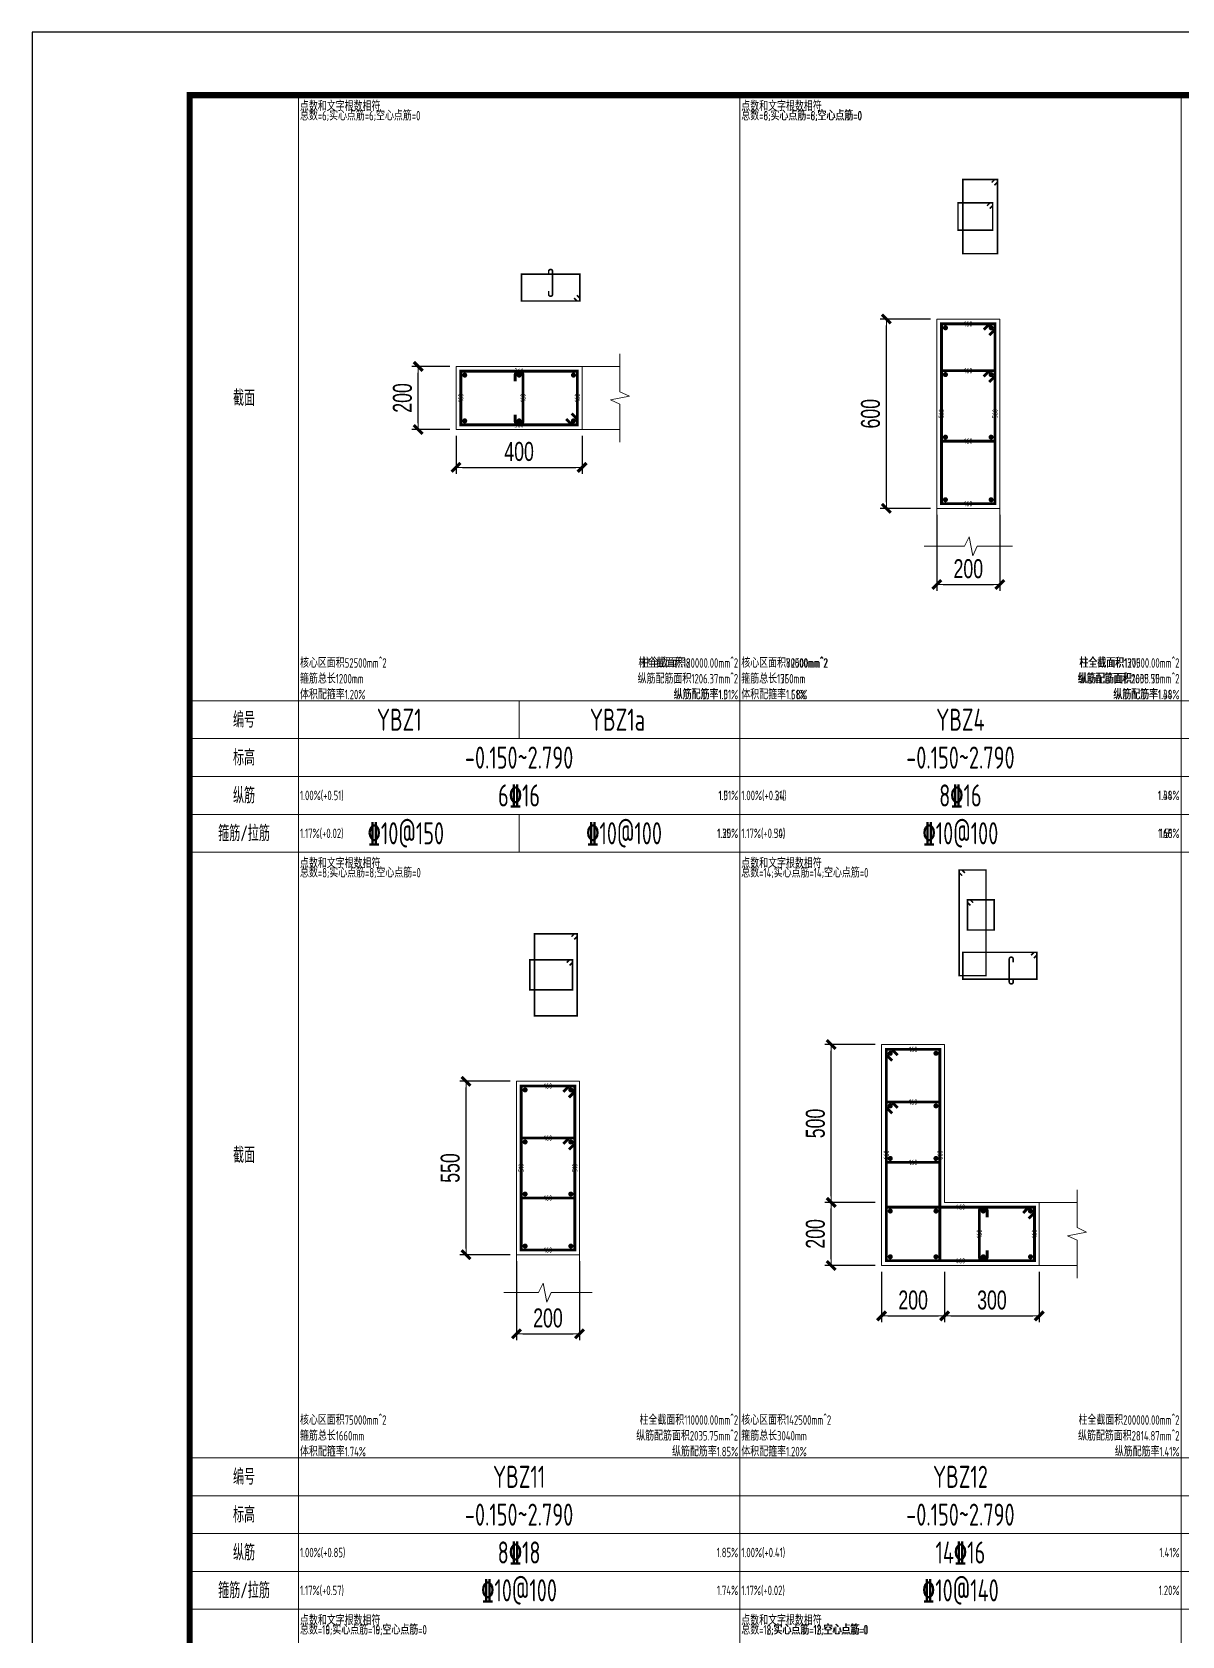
# Model space of a CAD drawing. Extents: x -129922 to 1190196, y -520662 to 139923.
# Drawn here: x 369062 to 387301, y -175240 to -149817 of the extents above; entities that cross this region are included whole.
import ezdxf
from ezdxf.enums import TextEntityAlignment as Align

# ---------------------------------------------------------------- set-up
doc = ezdxf.new("R2010")
doc.units = 0
doc.header["$LTSCALE"] = 1000
doc.header["$MEASUREMENT"] = 0
for name, color, linetype, lineweight in [('S-墙柱-REIN', 1, 'Continuous', 20), ('S-墙柱-大样细线', 7, 'Continuous', 20), ('S-墙柱-编号', 4, 'Continuous', 20), ('S-大样-DIM', 3, 'Continuous', 20), ('S-大样-REIN', 1, 'Continuous', 20), ('S-大样-实线', 2, 'Continuous', 20), ('S-通用-TAB', 7, 'Continuous', 20)]:
    doc.layers.add(name, color=color, linetype=linetype, lineweight=lineweight)
doc.layers.add('Y-云图图框', color=7, linetype='Continuous')
doc.layers.add('z-计算配筋', color=7, linetype='Continuous')
doc.layers.add('箍筋长度', color=3, linetype='Continuous', plot=False)
doc.layers.add('配箍校核', color=34, linetype='Continuous', plot=False)
doc.styles.add('_YT_Name', font='', dxfattribs={"width": 0.8})
doc.styles.add('_YT_Sign_Text', font='ros.shx', dxfattribs={"width": 0.8, "bigfont": 'hztxt.shx'})
doc.styles.add('BW_Dim', font='Bweng.shx', dxfattribs={"width": 0.7, "bigfont": 'hztxt.shx'})
doc.styles.add('BW_Rein', font='tssdeng.shx', dxfattribs={"width": 0.7, "bigfont": 'hztxt.shx'})
doc.styles.get("Standard").update_dxf_attribs({"font": 'gbenor.shx', "bigfont": 'gbcbig.shx'})
doc.styles.add('TSSD_Rein', font='tssdeng.shx', dxfattribs={"width": 0.7, "bigfont": 'hztxt.shx'})
doc.styles.get('_YT_Name').set_extended_font_data('SimHei')
doc.dimstyles.new('Cyz_20_100', dxfattribs={"dimtxt": 300, "dimasz": 100, "dimexe": 100, "dimexo": 100, "dimgap": 100, "dimtad": 1, "dimdec": 0, "dimlfac": 0.2, "dimzin": 0, "dimdsep": 46, "dimtxsty": 'BW_Dim', "dimblk": '_bwk', "dimcen": 0, "dimclrt": 7, "dimadec": 0, "dimazin": 0, "dimtfac": 1, "dimtdec": 0, "dimtix": 1, "dimtmove": 2, "dimatfit": 0, "dimfxl": 0, "dimtolj": 1, "dimtzin": 0, "dimarcsym": 0})

# ---------------------------------------------------------------- blocks, each defined once
blk = doc.blocks.new('ECMCTK_A1_横_单行图名--0')
at = {"color": 4}
blk.add_lwpolyline([(0, 0), (841, 0), (841, 594), (0, 594)], close=True, dxfattribs=at)
at = {"const_width": 1}
blk.add_lwpolyline([(25, 10), (831, 10), (831, 584), (25, 584)], close=True, dxfattribs=at)
at = {"color": 80, "flags": 3}
for tag, height, p in [('YTHQINS', 3, (34.31, 585.5)), ('ECMCKEY', 3, (292.07, 288.23)), ('YTTQINS', 5.62, (848.03, 12.81)), ('YTFRAME', 3, (652.76, 5.84)), ('YTBARCODE_T1', 3, (749.78, 5.95))]:
    blk.add_attdef(tag, text='', height=height, dxfattribs=at).set_placement(p, align=Align.MIDDLE_CENTER)
for tag, height, style, width, p in [('工程号', 4, '_YT_Sign_Text', 0.5, (804.08, 44.12)), ('证书编号', 4, '_YT_Sign_Text', 0.8, (708.87, 43.81)), ('审查批准号', 4, '_YT_Sign_Text', 0.8, (761.06, 43.81)), ('设计单位', 6, '_YT_Name', 0.8, (623.75, 38.6)), ('建设单位', 4, '_YT_Sign_Text', 0.8, (734.96, 36.11)), ('阶段', 4, '_YT_Sign_Text', 0.8, (804.08, 35.81)), ('项目号', 4, '_YT_Sign_Text', 0.5, (822.08, 33.72)), ('项目名称', 4, '_YT_Sign_Text', 0.8, (734.96, 28.11)), ('专业', 4, '_YT_Sign_Text', 0.8, (804.08, 27.31)), ('图纸编号', 4, '_YT_Sign_Text', 0.5, (803.93, 19.36)), ('图纸名称', 4.5, '_YT_Name', 0.8, (735.39, 15.06)), ('出图比例', 4.2, '_YT_Sign_Text', 0.8, (681.82, 11.78)), ('日期', 4, '_YT_Sign_Text', 0.5, (803.88, 12.13)), ('版本号', 4, '_YT_Sign_Text', 0.8, (822.08, 13))]:
    blk.add_attdef(tag, text='', height=height, dxfattribs=dict(style=style, width=width)).set_placement(p, align=Align.CENTER)
at = {"style": '_YT_Sign_Text', "width": 0.8, "flags": 3}
for tag, p, height in [('{审定人}', (605.87, 26.45), 6.24), ('{校对人}', (658.35, 26.53), 6.24), ('[审定人]', (590.95, 27.81), 4.1), ('[校对人]', (642.23, 27.82), 4.1), ('[审核人]', (591.01, 19.76), 4.1), ('{审核人}', (606.98, 18.44), 6.24), ('[设计人]', (642.47, 20.21), 4.1), ('{设计人}', (658.48, 18.54), 6.24), ('[项目负责人]', (590.78, 12.01), 4.1), ('{项目负责人}', (608.28, 10.72), 6.24), ('[专业负责人]', (642.74, 11.77), 4.1), ('{专业负责人}', (658.58, 10.36), 6.24)]:
    blk.add_attdef(tag, p, '', height=height, dxfattribs=at)
at = {"color": 80, "flags": 3}
for tag, p in [('YTBZSIT', (25, 10)), ('EXT_TK_LEFT', (25, 10)), ('YTQRCODE', (551.04, 11.91))]:
    blk.add_attdef(tag, p, '', height=3, dxfattribs=at)
blk = doc.blocks.new('_bwk')
blk.add_line((-1, 0), (0, 0))
at = {"const_width": 0.5}
blk.add_lwpolyline([(-0.7, -0.7), (0.7, 0.7)], dxfattribs=at)
blk = doc.blocks.new('*D2127')
at = {"layer": 'Defpoints', "color": 0, "transparency": 16777216}
for p in [(375945, -166448), (376745, -166448), (376745, -169198)]:
    blk.add_point(p, dxfattribs=at)
at = {"layer": 'S-大样-DIM', "color": 0, "lineweight": -2, "transparency": 16777216}
for p, q in [((376645, -166448), (375845, -166448)), ((375945, -169098), (375945, -166548)), ((376645, -169198), (375845, -169198))]:
    blk.add_line(p, q, dxfattribs=at)
at = {"layer": 'S-大样-DIM', "color": 0, "lineweight": -2, "transparency": 16777216, "xscale": 100, "yscale": 100, "zscale": 100}
for p, rotation in [((375945, -166448), 90), ((375945, -169198), 270)]:
    blk.add_blockref('_bwk', p, dxfattribs=dict(at, rotation=rotation))
at = {"layer": 'S-大样-DIM', "color": 7, "transparency": 16777216, "insert": (375695, -167823), "char_height": 300, "attachment_point": 5, "rotation": 90, "style": 'BW_Dim'}
blk.add_mtext('\\A1;550', dxfattribs=at)
blk = doc.blocks.new('*D2128')
at = {"layer": 'Defpoints', "color": 0, "transparency": 16777216}
for p in [(376745, -169198), (377745, -169198), (377745, -170451)]:
    blk.add_point(p, dxfattribs=at)
at = {"layer": 'S-大样-DIM', "color": 0, "lineweight": -2, "transparency": 16777216}
for p, q in [((376745, -169298), (376745, -170551)), ((377745, -169298), (377745, -170551)), ((376845, -170451), (377645, -170451))]:
    blk.add_line(p, q, dxfattribs=at)
at = {"layer": 'S-大样-DIM', "color": 0, "lineweight": -2, "transparency": 16777216, "xscale": 100, "yscale": 100, "zscale": 100, "rotation": 180}
blk.add_blockref('_bwk', (376745, -170451), dxfattribs=at)
at = {"layer": 'S-大样-DIM', "color": 0, "lineweight": -2, "transparency": 16777216, "xscale": 100, "yscale": 100, "zscale": 100}
blk.add_blockref('_bwk', (377745, -170451), dxfattribs=at)
at = {"layer": 'S-大样-DIM', "color": 7, "transparency": 16777216, "insert": (377245, -170201), "char_height": 300, "attachment_point": 5, "style": 'BW_Dim'}
blk.add_mtext('\\A1;200', dxfattribs=at)
blk = doc.blocks.new('*D2131')
at = {"layer": 'Defpoints', "color": 0, "transparency": 16777216}
for p in [(375187, -155117), (375787, -155117), (375787, -156117)]:
    blk.add_point(p, dxfattribs=at)
at = {"layer": 'S-大样-DIM', "color": 0, "lineweight": -2, "transparency": 16777216}
for p, q in [((375687, -155117), (375087, -155117)), ((375187, -156017), (375187, -155217)), ((375687, -156117), (375087, -156117))]:
    blk.add_line(p, q, dxfattribs=at)
at = {"layer": 'S-大样-DIM', "color": 0, "lineweight": -2, "transparency": 16777216, "xscale": 100, "yscale": 100, "zscale": 100}
for p, rotation in [((375187, -155117), 90), ((375187, -156117), 270)]:
    blk.add_blockref('_bwk', p, dxfattribs=dict(at, rotation=rotation))
at = {"layer": 'S-大样-DIM', "color": 7, "transparency": 16777216, "insert": (374937, -155617), "char_height": 300, "attachment_point": 5, "rotation": 90, "style": 'BW_Dim'}
blk.add_mtext('\\A1;200', dxfattribs=at)
blk = doc.blocks.new('*D2132')
at = {"layer": 'Defpoints', "color": 0, "transparency": 16777216}
for p in [(375787, -156117), (377787, -156117), (377787, -156717)]:
    blk.add_point(p, dxfattribs=at)
at = {"layer": 'S-大样-DIM', "color": 0, "lineweight": -2, "transparency": 16777216}
for p, q in [((375787, -156217), (375787, -156817)), ((377787, -156217), (377787, -156817)), ((375887, -156717), (377687, -156717))]:
    blk.add_line(p, q, dxfattribs=at)
at = {"layer": 'S-大样-DIM', "color": 0, "lineweight": -2, "transparency": 16777216, "xscale": 100, "yscale": 100, "zscale": 100, "rotation": 180}
blk.add_blockref('_bwk', (375787, -156717), dxfattribs=at)
at = {"layer": 'S-大样-DIM', "color": 0, "lineweight": -2, "transparency": 16777216, "xscale": 100, "yscale": 100, "zscale": 100}
blk.add_blockref('_bwk', (377787, -156717), dxfattribs=at)
at = {"layer": 'S-大样-DIM', "color": 7, "transparency": 16777216, "insert": (376787, -156467), "char_height": 300, "attachment_point": 5, "style": 'BW_Dim'}
blk.add_mtext('\\A1;400', dxfattribs=at)
blk = doc.blocks.new('*D2133')
at = {"layer": 'Defpoints', "color": 0, "transparency": 16777216}
for p in [(382612, -154367), (383412, -154367), (383412, -157367)]:
    blk.add_point(p, dxfattribs=at)
at = {"layer": 'S-大样-DIM', "color": 0, "lineweight": -2, "transparency": 16777216}
for p, q in [((383312, -154367), (382512, -154367)), ((382612, -157267), (382612, -154467)), ((383312, -157367), (382512, -157367))]:
    blk.add_line(p, q, dxfattribs=at)
at = {"layer": 'S-大样-DIM', "color": 0, "lineweight": -2, "transparency": 16777216, "xscale": 100, "yscale": 100, "zscale": 100}
for p, rotation in [((382612, -154367), 90), ((382612, -157367), 270)]:
    blk.add_blockref('_bwk', p, dxfattribs=dict(at, rotation=rotation))
at = {"layer": 'S-大样-DIM', "color": 7, "transparency": 16777216, "insert": (382362, -155867), "char_height": 300, "attachment_point": 5, "rotation": 90, "style": 'BW_Dim'}
blk.add_mtext('\\A1;600', dxfattribs=at)
blk = doc.blocks.new('*D2134')
at = {"layer": 'Defpoints', "color": 0, "transparency": 16777216}
for p in [(383412, -157367), (384412, -157367), (384412, -158575)]:
    blk.add_point(p, dxfattribs=at)
at = {"layer": 'S-大样-DIM', "color": 0, "lineweight": -2, "transparency": 16777216}
for p, q in [((383412, -157467), (383412, -158675)), ((384412, -157467), (384412, -158675)), ((383512, -158575), (384312, -158575))]:
    blk.add_line(p, q, dxfattribs=at)
at = {"layer": 'S-大样-DIM', "color": 0, "lineweight": -2, "transparency": 16777216, "xscale": 100, "yscale": 100, "zscale": 100, "rotation": 180}
blk.add_blockref('_bwk', (383412, -158575), dxfattribs=at)
at = {"layer": 'S-大样-DIM', "color": 0, "lineweight": -2, "transparency": 16777216, "xscale": 100, "yscale": 100, "zscale": 100}
blk.add_blockref('_bwk', (384412, -158575), dxfattribs=at)
at = {"layer": 'S-大样-DIM', "color": 7, "transparency": 16777216, "insert": (383912, -158325), "char_height": 300, "attachment_point": 5, "style": 'BW_Dim'}
blk.add_mtext('\\A1;200', dxfattribs=at)
blk = doc.blocks.new('*D2065')
at = {"layer": 'Defpoints', "color": 0, "transparency": 16777216}
for p in [(383537, -169367), (385037, -169367), (385037, -170167)]:
    blk.add_point(p, dxfattribs=at)
at = {"layer": 'S-大样-DIM', "color": 0, "lineweight": -2, "transparency": 16777216}
for p, q in [((383537, -169467), (383537, -170267)), ((385037, -169467), (385037, -170267)), ((383637, -170167), (384937, -170167))]:
    blk.add_line(p, q, dxfattribs=at)
at = {"layer": 'S-大样-DIM', "color": 0, "lineweight": -2, "transparency": 16777216, "xscale": 100, "yscale": 100, "zscale": 100, "rotation": 180}
blk.add_blockref('_bwk', (383537, -170167), dxfattribs=at)
at = {"layer": 'S-大样-DIM', "color": 0, "lineweight": -2, "transparency": 16777216, "xscale": 100, "yscale": 100, "zscale": 100}
blk.add_blockref('_bwk', (385037, -170167), dxfattribs=at)
at = {"layer": 'S-大样-DIM', "color": 7, "transparency": 16777216, "insert": (384287, -169917), "char_height": 300, "attachment_point": 5, "style": 'BW_Dim'}
blk.add_mtext('\\A1;300', dxfattribs=at)
blk = doc.blocks.new('*D2066')
at = {"layer": 'Defpoints', "color": 0, "transparency": 16777216}
for p in [(382537, -169367), (383537, -169367), (383537, -170167)]:
    blk.add_point(p, dxfattribs=at)
at = {"layer": 'S-大样-DIM', "color": 0, "lineweight": -2, "transparency": 16777216}
for p, q in [((382537, -169467), (382537, -170267)), ((383537, -169467), (383537, -170267)), ((382637, -170167), (383437, -170167))]:
    blk.add_line(p, q, dxfattribs=at)
at = {"layer": 'S-大样-DIM', "color": 0, "lineweight": -2, "transparency": 16777216, "xscale": 100, "yscale": 100, "zscale": 100, "rotation": 180}
blk.add_blockref('_bwk', (382537, -170167), dxfattribs=at)
at = {"layer": 'S-大样-DIM', "color": 0, "lineweight": -2, "transparency": 16777216, "xscale": 100, "yscale": 100, "zscale": 100}
blk.add_blockref('_bwk', (383537, -170167), dxfattribs=at)
at = {"layer": 'S-大样-DIM', "color": 7, "transparency": 16777216, "insert": (383037, -169917), "char_height": 300, "attachment_point": 5, "style": 'BW_Dim'}
blk.add_mtext('\\A1;200', dxfattribs=at)
blk = doc.blocks.new('*D2067')
at = {"layer": 'Defpoints', "color": 0, "transparency": 16777216}
for p in [(381737, -165867), (382537, -165867), (382537, -168367)]:
    blk.add_point(p, dxfattribs=at)
at = {"layer": 'S-大样-DIM', "color": 0, "lineweight": -2, "transparency": 16777216}
for p, q in [((382437, -165867), (381637, -165867)), ((381737, -168267), (381737, -165967)), ((382437, -168367), (381637, -168367))]:
    blk.add_line(p, q, dxfattribs=at)
at = {"layer": 'S-大样-DIM', "color": 0, "lineweight": -2, "transparency": 16777216, "xscale": 100, "yscale": 100, "zscale": 100}
for p, rotation in [((381737, -165867), 90), ((381737, -168367), 270)]:
    blk.add_blockref('_bwk', p, dxfattribs=dict(at, rotation=rotation))
at = {"layer": 'S-大样-DIM', "color": 7, "transparency": 16777216, "insert": (381487, -167117), "char_height": 300, "attachment_point": 5, "rotation": 90, "style": 'BW_Dim'}
blk.add_mtext('\\A1;500', dxfattribs=at)
blk = doc.blocks.new('*D2068')
at = {"layer": 'Defpoints', "color": 0, "transparency": 16777216}
for p in [(381737, -168367), (382537, -168367), (382537, -169367)]:
    blk.add_point(p, dxfattribs=at)
at = {"layer": 'S-大样-DIM', "color": 0, "lineweight": -2, "transparency": 16777216}
for p, q in [((382437, -168367), (381637, -168367)), ((381737, -169267), (381737, -168467)), ((382437, -169367), (381637, -169367))]:
    blk.add_line(p, q, dxfattribs=at)
at = {"layer": 'S-大样-DIM', "color": 0, "lineweight": -2, "transparency": 16777216, "xscale": 100, "yscale": 100, "zscale": 100}
for p, rotation in [((381737, -168367), 90), ((381737, -169367), 270)]:
    blk.add_blockref('_bwk', p, dxfattribs=dict(at, rotation=rotation))
at = {"layer": 'S-大样-DIM', "color": 7, "transparency": 16777216, "insert": (381487, -168867), "char_height": 300, "attachment_point": 5, "rotation": 90, "style": 'BW_Dim'}
blk.add_mtext('\\A1;200', dxfattribs=at)

msp = doc.modelspace()

# ---------------------------------------------------------------- linework, layer by layer
at = {"layer": 'S-墙柱-REIN', "const_width": 40}
for points in [[(383529.1, -154504.9, 1), (383569.1, -154504.9, 1)], [(384254.1, -154504.9, 1), (384294.1, -154504.9, 1)], [(375904.1, -155254.9, 1), (375944.1, -155254.9, 1)], [(376766.6, -155254.9, 1), (376806.6, -155254.9, 1)], [(377629.1, -155254.9, 1), (377669.1, -155254.9, 1)], [(383529.1, -155246.6, 1), (383569.1, -155246.6, 1)], [(384254.1, -155246.6, 1), (384294.1, -155246.6, 1)], [(375904.1, -155979.9, 1), (375944.1, -155979.9, 1)], [(376766.6, -155979.9, 1), (376806.6, -155979.9, 1)], [(377629.1, -155979.9, 1), (377669.1, -155979.9, 1)], [(383529.1, -156238.3, 1), (383569.1, -156238.3, 1)], [(384254.1, -156238.3, 1), (384294.1, -156238.3, 1)], [(383529.1, -157229.9, 1), (383569.1, -157229.9, 1)], [(384254.1, -157229.9, 1), (384294.1, -157229.9, 1)], [(382654.1, -166004.9, 1), (382694.1, -166004.9, 1)], [(383379.1, -166004.9, 1), (383419.1, -166004.9, 1)], [(376862.3, -166585.3, 1), (376902.3, -166585.3, 1)], [(377587.3, -166585.3, 1), (377627.3, -166585.3, 1)], [(382654.1, -166838.3, 1), (382694.1, -166838.3, 1)], [(383379.1, -166838.3, 1), (383419.1, -166838.3, 1)], [(376862.3, -167410.3, 1), (376902.3, -167410.3, 1)], [(377587.3, -167410.3, 1), (377627.3, -167410.3, 1)], [(382654.1, -167671.6, 1), (382694.1, -167671.6, 1)], [(383379.1, -167671.6, 1), (383419.1, -167671.6, 1)], [(376862.3, -168235.3, 1), (376902.3, -168235.3, 1)], [(377587.3, -168235.3, 1), (377627.3, -168235.3, 1)], [(382654.1, -168504.9, 1), (382694.1, -168504.9, 1)], [(383379.1, -168504.9, 1), (383419.1, -168504.9, 1)], [(384129.1, -168504.9, 1), (384169.1, -168504.9, 1)], [(384879.1, -168504.9, 1), (384919.1, -168504.9, 1)], [(376862.3, -169060.3, 1), (376902.3, -169060.3, 1)], [(377587.3, -169060.3, 1), (377627.3, -169060.3, 1)], [(382654.1, -169229.9, 1), (382694.1, -169229.9, 1)], [(383379.1, -169229.9, 1), (383419.1, -169229.9, 1)], [(384129.1, -169229.9, 1), (384169.1, -169229.9, 1)], [(384879.1, -169229.9, 1), (384919.1, -169229.9, 1)]]:
    msp.add_lwpolyline(points, format="xyb", close=True, dxfattribs=at)
at = {"layer": 'S-墙柱-大样细线'}
for points in [[(384411.6, -154367.4), (383411.6, -154367.4), (383411.6, -157367.4), (384411.6, -157367.4)], [(377786.6, -156117.4), (377786.6, -155117.4), (375786.6, -155117.4), (375786.6, -156117.4)], [(383536.6, -168367.4), (385036.6, -168367.4), (385036.6, -169367.4), (382536.6, -169367.4), (382536.6, -165867.4), (383536.6, -165867.4)], [(377744.8, -166447.8), (376744.8, -166447.8), (376744.8, -169197.8), (377744.8, -169197.8)]]:
    msp.add_lwpolyline(points, close=True, dxfattribs=at)
at = {"layer": 'S-大样-REIN'}
for points, const_width in [([(384283.9, -152200.9), (384329.9, -152154.9), (384374.1, -152154.9), (384374.1, -153329.9), (383824.1, -153329.9), (383824.1, -152154.9), (384374.1, -152154.9), (384374.1, -152199.1), (384328.1, -152245.1)], 25), ([(384253.1, -152615.9), (384299.1, -152570), (384299.1, -152525.8), (383749.1, -152525.8), (383749.1, -152959.1), (384299.1, -152959.1), (384299.1, -152525.8), (384254.9, -152525.8), (384208.9, -152571.7)], 25), ([(377703.1, -153989.8), (377749.1, -154035.7), (377749.1, -154079.9), (376824.1, -154079.9), (376824.1, -153654.9), (377749.1, -153654.9), (377749.1, -154079.9), (377704.9, -154079.9), (377658.9, -154034)], 25), ([(384156.3, -154534.4), (384248.2, -154442.4), (384336.6, -154442.4), (384336.6, -157292.4), (383486.6, -157292.4), (383486.6, -154442.4), (384336.6, -154442.4), (384336.6, -154530.8), (384244.6, -154622.7)], 45), ([(377619.6, -155862.1), (377711.6, -155954), (377711.6, -156042.4), (375861.6, -156042.4), (375861.6, -155192.4), (377711.6, -155192.4), (377711.6, -156042.4), (377623.2, -156042.4), (377531.3, -155950.5)], 45), ([(384244.6, -155364.4), (384336.6, -155272.5), (384336.6, -155184.1), (383486.6, -155184.1), (383486.6, -156300.8), (384336.6, -156300.8), (384336.6, -155184.1), (384248.2, -155184.1), (384156.3, -155276)], 45), ([(383858, -163144.6), (383812, -163098.7), (383767.8, -163098.7), (383767.8, -164773.7), (384192.8, -164773.7), (384192.8, -163098.7), (383767.8, -163098.7), (383767.8, -163142.9), (383813.8, -163188.8)], 25), ([(383945, -163661.8), (383899.1, -163615.8), (383899.1, -163571.6), (384324.1, -163571.6), (384324.1, -164050.8), (383899.1, -164050.8), (383899.1, -163571.6), (383943.3, -163571.6), (383989.2, -163617.6)], 25), ([(377617.2, -164156.3), (377663.1, -164110.3), (377707.3, -164110.3), (377707.3, -165410.3), (377032.3, -165410.3), (377032.3, -164110.3), (377707.3, -164110.3), (377707.3, -164154.5), (377661.4, -164200.4)], 25), ([(384953.1, -164495.1), (384999.1, -164449.1), (384999.1, -164404.9), (383824.1, -164404.9), (383824.1, -164829.9), (384999.1, -164829.9), (384999.1, -164404.9), (384954.9, -164404.9), (384908.9, -164450.9)], 25), ([(377586.4, -164612.9), (377632.3, -164567), (377632.3, -164522.8), (376957.3, -164522.8), (376957.3, -164997.8), (377632.3, -164997.8), (377632.3, -164522.8), (377588.1, -164522.8), (377542.2, -164568.8)], 25), ([(382791.9, -166034.4), (382700, -165942.4), (382611.6, -165942.4), (382611.6, -169292.4), (383461.6, -169292.4), (383461.6, -165942.4), (382611.6, -165942.4), (382611.6, -166030.8), (382703.5, -166122.7)], 45), ([(377489.5, -166614.7), (377581.5, -166522.8), (377669.8, -166522.8), (377669.8, -169122.8), (376819.8, -169122.8), (376819.8, -166522.8), (377669.8, -166522.8), (377669.8, -166611.2), (377577.9, -166703.1)], 45), ([(382703.5, -166956.1), (382611.6, -166864.2), (382611.6, -166775.8), (383461.6, -166775.8), (383461.6, -167734.1), (382611.6, -167734.1), (382611.6, -166775.8), (382700, -166775.8), (382791.9, -166867.7)], 45), ([(377577.9, -167528.1), (377669.8, -167436.2), (377669.8, -167347.8), (376819.8, -167347.8), (376819.8, -168297.8), (377669.8, -168297.8), (377669.8, -167347.8), (377581.5, -167347.8), (377489.5, -167439.7)], 45), ([(384869.6, -168622.7), (384961.6, -168530.8), (384961.6, -168442.4), (382611.6, -168442.4), (382611.6, -169292.4), (384961.6, -169292.4), (384961.6, -168442.4), (384873.2, -168442.4), (384781.3, -168534.4)], 45)]:
    msp.add_lwpolyline(points, dxfattribs=dict(at, const_width=const_width))
for points, const_width in [([(377255.3, -153661.2), (377255.3, -153611.2, -1), (377317.8, -153611.2), (377317.8, -153973.7, -1), (377255.3, -153973.7), (377255.3, -153923.7)], 25), ([(376724.1, -155354.9), (376724.1, -155254.9, -1), (376849.1, -155254.9), (376849.1, -155979.9, -1), (376724.1, -155979.9), (376724.1, -155879.9)], 45), ([(384624.1, -164823.7), (384624.1, -164873.7, -1), (384561.6, -164873.7), (384561.6, -164511.2, -1), (384624.1, -164511.2), (384624.1, -164561.2)], 25), ([(384211.6, -169129.9), (384211.6, -169229.9, -1), (384086.6, -169229.9), (384086.6, -168504.9, -1), (384211.6, -168504.9), (384211.6, -168604.9)], 45)]:
    msp.add_lwpolyline(points, format="xyb", dxfattribs=dict(at, const_width=const_width))
at = {"layer": 'S-大样-实线'}
for points in [[(378386.6, -156317.4), (378386.6, -155717.4), (378236.6, -155647.4), (378536.6, -155587.4), (378386.6, -155517.4), (378386.6, -154917.4)], [(377786.6, -155117.4), (378386.6, -155117.4)], [(377786.6, -156117.4), (378386.6, -156117.4)], [(383411.6, -157367.4), (383411.6, -157967.4)], [(384411.6, -157367.4), (384411.6, -157967.4)], [(383211.6, -157967.4), (383853.9, -157967.4), (383923.9, -157817.4), (383983.9, -158117.4), (384053.9, -157967.4), (384611.6, -157967.4)], [(385636.6, -169567.4), (385636.6, -168967.4), (385486.6, -168897.4), (385786.6, -168837.4), (385636.6, -168767.4), (385636.6, -168167.4)], [(385036.6, -168367.4), (385636.6, -168367.4)], [(376744.8, -169197.8), (376744.8, -169797.8)], [(377744.8, -169197.8), (377744.8, -169797.8)], [(385036.6, -169367.4), (385636.6, -169367.4)], [(376544.8, -169797.8), (377097.1, -169797.8), (377167.1, -169647.8), (377227.1, -169947.8), (377297.1, -169797.8), (377944.8, -169797.8)]]:
    msp.add_lwpolyline(points, dxfattribs=at)
at = {"layer": 'S-通用-TAB'}
for p, q in [((376786.6, -161017.4), (376786.6, -160417.4)), ((376786.6, -162217.4), (376786.6, -162817.4))]:
    msp.add_line(p, q, dxfattribs=at)
for points in [[(371561.6, -162817.4), (371561.6, -150817.4), (373286.6, -150817.4), (373286.6, -162817.4), (371561.6, -162817.4), (371561.6, -162217.4), (373286.6, -162217.4), (373286.6, -161617.4), (371561.6, -161617.4), (371561.6, -161017.4), (373286.6, -161017.4), (373286.6, -160417.4), (371561.6, -160417.4), (371561.6, -162817.4)], [(373286.6, -162817.4), (373286.6, -150817.4), (380286.6, -150817.4), (380286.6, -162817.4), (373286.6, -162817.4), (373286.6, -160417.4), (380286.6, -160417.4), (380286.6, -161017.4), (373286.6, -161017.4), (373286.6, -161617.4), (380286.6, -161617.4), (380286.6, -162217.4), (373286.6, -162217.4), (373286.6, -162817.4)], [(380286.6, -162817.4), (380286.6, -150817.4), (387286.6, -150817.4), (387286.6, -162817.4), (380286.6, -162817.4), (380286.6, -160417.4), (387286.6, -160417.4), (387286.6, -161017.4), (380286.6, -161017.4), (380286.6, -161617.4), (387286.6, -161617.4), (387286.6, -162217.4), (380286.6, -162217.4), (380286.6, -162817.4)], [(387286.6, -162817.4), (387286.6, -150817.4), (394286.6, -150817.4), (394286.6, -162817.4), (387286.6, -162817.4), (387286.6, -160417.4), (394286.6, -160417.4), (394286.6, -161017.4), (387286.6, -161017.4), (387286.6, -161617.4), (394286.6, -161617.4), (394286.6, -162217.4), (387286.6, -162217.4), (387286.6, -162817.4)], [(371561.6, -174817.4), (371561.6, -162817.4), (373286.6, -162817.4), (373286.6, -174817.4), (371561.6, -174817.4), (371561.6, -174217.4), (373286.6, -174217.4), (373286.6, -173617.4), (371561.6, -173617.4), (371561.6, -173017.4), (373286.6, -173017.4), (373286.6, -172417.4), (371561.6, -172417.4), (371561.6, -174817.4)], [(373286.6, -174817.4), (373286.6, -162817.4), (380286.6, -162817.4), (380286.6, -174817.4), (373286.6, -174817.4), (373286.6, -172417.4), (380286.6, -172417.4), (380286.6, -173017.4), (373286.6, -173017.4), (373286.6, -173617.4), (380286.6, -173617.4), (380286.6, -174217.4), (373286.6, -174217.4), (373286.6, -174817.4)], [(380286.6, -174817.4), (380286.6, -162817.4), (387286.6, -162817.4), (387286.6, -174817.4), (380286.6, -174817.4), (380286.6, -172417.4), (387286.6, -172417.4), (387286.6, -173017.4), (380286.6, -173017.4), (380286.6, -173617.4), (387286.6, -173617.4), (387286.6, -174217.4), (380286.6, -174217.4), (380286.6, -174817.4)], [(387286.6, -174817.4), (387286.6, -162817.4), (394286.6, -162817.4), (394286.6, -174817.4), (387286.6, -174817.4), (387286.6, -172417.4), (394286.6, -172417.4), (394286.6, -173017.4), (387286.6, -173017.4), (387286.6, -173617.4), (394286.6, -173617.4), (394286.6, -174217.4), (387286.6, -174217.4), (387286.6, -174817.4)], [(371561.6, -186817.4), (371561.6, -174817.4), (373286.6, -174817.4), (373286.6, -186817.4), (371561.6, -186817.4), (371561.6, -186217.4), (373286.6, -186217.4), (373286.6, -185617.4), (371561.6, -185617.4), (371561.6, -185017.4), (373286.6, -185017.4), (373286.6, -184417.4), (371561.6, -184417.4), (371561.6, -186817.4)], [(373286.6, -186817.4), (373286.6, -174817.4), (380286.6, -174817.4), (380286.6, -186817.4), (373286.6, -186817.4), (373286.6, -184417.4), (380286.6, -184417.4), (380286.6, -185017.4), (373286.6, -185017.4), (373286.6, -185617.4), (380286.6, -185617.4), (380286.6, -186217.4), (373286.6, -186217.4), (373286.6, -186817.4)], [(380286.6, -186817.4), (380286.6, -174817.4), (387286.6, -174817.4), (387286.6, -186817.4), (380286.6, -186817.4), (380286.6, -184417.4), (387286.6, -184417.4), (387286.6, -185017.4), (380286.6, -185017.4), (380286.6, -185617.4), (387286.6, -185617.4), (387286.6, -186217.4), (380286.6, -186217.4), (380286.6, -186817.4)], [(387286.6, -186817.4), (387286.6, -174817.4), (394286.6, -174817.4), (394286.6, -186817.4), (387286.6, -186817.4), (387286.6, -184417.4), (394286.6, -184417.4), (394286.6, -185017.4), (387286.6, -185017.4), (387286.6, -185617.4), (394286.6, -185617.4), (394286.6, -186217.4), (387286.6, -186217.4), (387286.6, -186817.4)]]:
    msp.add_lwpolyline(points, dxfattribs=at)

# ---------------------------------------------------------------- block references
at = {"layer": 'Y-云图图框', "xscale": 100, "yscale": 100, "zscale": 100}
msp.add_blockref('ECMCTK_A1_横_单行图名--0', (369061.6, -209217.4), dxfattribs=at)

# ---------------------------------------------------------------- texts
at = {"layer": 'S-墙柱-编号', "color": 3, "style": 'TSSD_Rein', "width": 0.7}
for s, p in [('YBZ1', (374885.6, -160717.4)), ('YBZ1a', (378347.2, -160717.4)), ('YBZ4', (383786.6, -160717.4)), ('YBZ11', (376786.6, -172717.4)), ('YBZ12', (383786.6, -172717.4))]:
    msp.add_text(s, height=350, dxfattribs=at).set_placement(p, align=Align.MIDDLE_CENTER)
at = {"layer": 'S-墙柱-编号', "style": 'TSSD_Rein', "width": 0.7}
for s, p in [('-0.150~2.790', (376786.6, -161317.4)), ('-0.150~2.790', (383786.6, -161317.4)), ('6\x8416', (376786.6, -161917.4)), ('\x8410@150', (374990.9, -162517.4)), ('\x8410@100', (378452.5, -162517.4)), ('-0.150~2.790', (376786.6, -173317.4)), ('-0.150~2.790', (383786.6, -173317.4))]:
    msp.add_text(s, height=350, dxfattribs=at).set_placement(p, align=Align.MIDDLE_CENTER)
at = {"layer": 'S-通用-TAB', "style": 'BW_Rein', "width": 0.7}
for s, p in [('截面', (372424.1, -155617.4)), ('编号', (372424.1, -160717.4)), ('标高', (372424.1, -161317.4)), ('纵筋', (372424.1, -161917.4)), ('箍筋/拉筋', (372424.1, -162517.4)), ('截面', (372424.1, -167617.4)), ('编号', (372424.1, -172717.4)), ('标高', (372424.1, -173317.4)), ('纵筋', (372424.1, -173917.4)), ('箍筋/拉筋', (372424.1, -174517.4))]:
    msp.add_text(s, height=250, dxfattribs=at).set_placement(p, align=Align.MIDDLE_CENTER)
at = {"layer": 'z-计算配筋', "style": 'BW_Rein', "width": 0.7}
for s, p in [('8\x8416', (383786.6, -161917.4)), ('\x8410@100', (383786.6, -162517.4)), ('8\x8418', (376786.6, -173917.4)), ('14\x8416', (383786.6, -173917.4)), ('\x8410@100', (376786.6, -174517.4)), ('\x8410@140', (383786.6, -174517.4))]:
    msp.add_text(s, height=350, dxfattribs=at).set_placement(p, align=Align.MIDDLE_CENTER)
at = {"layer": '箍筋长度', "style": 'BW_Rein', "width": 0.7}
for s, p in [('160', (383911.6, -154442.4)), ('360', (376786.6, -155192.4)), ('160', (383911.6, -155184.1)), ('360', (376786.6, -156042.4)), ('160', (383911.6, -156300.8)), ('160', (383911.6, -157292.4)), ('160', (383036.6, -165942.4)), ('160', (377244.8, -166522.8)), ('160', (383036.6, -166775.8)), ('160', (377244.8, -167347.8)), ('160', (383036.6, -167734.1)), ('160', (377244.8, -168297.8)), ('460', (383786.6, -168442.4)), ('160', (377244.8, -169122.8)), ('460', (383786.6, -169292.4))]:
    msp.add_text(s, height=85, dxfattribs=at).set_placement(p, align=Align.MIDDLE_CENTER)
for s, p in [('160', (375861.6, -155617.4)), ('160', (376849.1, -155617.4)), ('160', (377711.6, -155617.4)), ('560', (383486.6, -155867.4)), ('560', (384336.6, -155867.4)), ('510', (376819.8, -167822.8)), ('510', (377669.8, -167822.8)), ('660', (382611.6, -167617.4)), ('660', (383461.6, -167617.4)), ('160', (384086.6, -168867.4)), ('160', (384961.6, -168867.4))]:
    msp.add_text(s, height=85, rotation=90, dxfattribs=at).set_placement(p, align=Align.MIDDLE_CENTER)
at = {"layer": '配箍校核', "style": 'BW_Rein', "width": 0.7}
for s, p in [('点数和文字根数相符', (373311.6, -151067.4)), ('点数和文字根数相符', (380311.6, -151067.4)), ('点数和文字根数相符', (380311.6, -151067.4)), ('总数=6;实心点筋=6;空心点筋=0', (373311.6, -151217.4)), ('总数=6;实心点筋=6;空心点筋=0', (380311.6, -151217.4)), ('总数=8;实心点筋=8;空心点筋=0', (380311.6, -151217.4)), ('核心区面积52500mm^ 2', (373311.6, -159892.4)), ('核心区面积70000mm^ 2', (380311.6, -159892.4)), ('核心区面积82500mm^ 2', (380311.6, -159892.4)), ('箍筋总长1200mm', (373311.6, -160142.4)), ('箍筋总长1350mm', (380311.6, -160142.4)), ('箍筋总长1760mm', (380311.6, -160142.4)), ('体积配箍率1.20%', (373311.6, -160392.4)), ('体积配箍率1.51%', (380311.6, -160392.4)), ('体积配箍率1.68%', (380311.6, -160392.4)), ('点数和文字根数相符', (373311.6, -163067.4)), ('点数和文字根数相符', (380311.6, -163067.4)), ('点数和文字根数相符', (380311.6, -163067.4)), ('总数=8;实心点筋=8;空心点筋=0', (373311.6, -163217.4)), ('总数=14;实心点筋=14;空心点筋=0', (380311.6, -163217.4)), ('核心区面积75000mm^ 2', (373311.6, -171892.4)), ('核心区面积142500mm^ 2', (380311.6, -171892.4)), ('箍筋总长1660mm', (373311.6, -172142.4)), ('箍筋总长3040mm', (380311.6, -172142.4)), ('体积配箍率1.74%', (373311.6, -172392.4)), ('体积配箍率1.20%', (380311.6, -172392.4)), ('点数和文字根数相符', (373311.6, -175067.4)), ('点数和文字根数相符', (373311.6, -175067.4)), ('点数和文字根数相符', (380311.6, -175067.4)), ('点数和文字根数相符', (380311.6, -175067.4)), ('总数=19;实心点筋=19;空心点筋=0', (373311.6, -175217.4)), ('总数=16;实心点筋=16;空心点筋=0', (373311.6, -175217.4)), ('总数=12;实心点筋=12;空心点筋=0', (380311.6, -175217.4)), ('总数=18;实心点筋=18;空心点筋=0', (380311.6, -175217.4))]:
    msp.add_text(s, height=150, dxfattribs=at).set_placement(p)
for s, p in [('柱全截面积120000.00mm^ 2', (380261.6, -159892.4)), ('柱全截面积80000.00mm^ 2', (380261.6, -159892.4)), ('柱全截面积137500.00mm^ 2', (387261.6, -159892.4)), ('柱全截面积120000.00mm^ 2', (387261.6, -159892.4)), ('纵筋配筋面积1206.37mm^ 2', (380261.6, -160142.4)), ('纵筋配筋面积1206.37mm^ 2', (380261.6, -160142.4)), ('纵筋配筋面积2035.75mm^ 2', (387261.6, -160142.4)), ('纵筋配筋面积1608.50mm^ 2', (387261.6, -160142.4)), ('纵筋配筋率1.51%', (380261.6, -160392.4)), ('纵筋配筋率1.01%', (380261.6, -160392.4)), ('纵筋配筋率1.48%', (387261.6, -160392.4)), ('纵筋配筋率1.34%', (387261.6, -160392.4)), ('柱全截面积110000.00mm^ 2', (380261.6, -171892.4)), ('柱全截面积200000.00mm^ 2', (387261.6, -171892.4)), ('纵筋配筋面积2035.75mm^ 2', (380261.6, -172142.4)), ('纵筋配筋面积2814.87mm^ 2', (387261.6, -172142.4)), ('纵筋配筋率1.85%', (380261.6, -172392.4)), ('纵筋配筋率1.41%', (387261.6, -172392.4))]:
    msp.add_text(s, height=150, dxfattribs=at).set_placement(p, align=Align.RIGHT)
for s, p in [('1.00%(+0.51)', (373311.6, -161917.4)), ('1.00%(+0.21)', (380311.6, -161917.4)), ('1.00%(+0.34)', (380311.6, -161917.4)), ('1.17%(+0.02)', (373311.6, -162517.4)), ('1.17%(+0.34)', (380311.6, -162517.4)), ('1.17%(+0.50)', (380311.6, -162517.4)), ('1.00%(+0.85)', (373311.6, -173917.4)), ('1.00%(+0.41)', (380311.6, -173917.4)), ('1.17%(+0.57)', (373311.6, -174517.4)), ('1.17%(+0.02)', (380311.6, -174517.4))]:
    msp.add_text(s, height=150, dxfattribs=at).set_placement(p, align=Align.MIDDLE_LEFT)
for s, p in [('1.51%', (380261.6, -161917.4)), ('1.01%', (380261.6, -161917.4)), ('1.48%', (387261.6, -161917.4)), ('1.34%', (387261.6, -161917.4)), ('1.35%', (380261.6, -162517.4)), ('1.20%', (380261.6, -162517.4)), ('1.68%', (387261.6, -162517.4)), ('1.46%', (387261.6, -162517.4)), ('1.51%', (387261.6, -162517.4)), ('1.85%', (380261.6, -173917.4)), ('1.41%', (387261.6, -173917.4)), ('1.74%', (380261.6, -174517.4)), ('1.20%', (387261.6, -174517.4))]:
    msp.add_text(s, height=150, dxfattribs=at).set_placement(p, align=Align.MIDDLE_RIGHT)

# ---------------------------------------------------------------- dimensions: what is measured, and where the dimension line sits
at = {"layer": 'S-大样-DIM'}
for base, p1, p2, picture, middle in [((382611.6, -154367.4), (383411.6, -157367.4), (383411.6, -154367.4), '*D2133', (382361.6, -155867.4)), ((375186.6, -155117.4), (375786.6, -156117.4), (375786.6, -155117.4), '*D2131', (374936.6, -155617.4)), ((381736.6, -165867.4), (382536.6, -168367.4), (382536.6, -165867.4), '*D2067', (381486.6, -167117.4)), ((375944.8, -166447.8), (376744.8, -169197.8), (376744.8, -166447.8), '*D2127', (375694.8, -167822.8)), ((381736.6, -168367.4), (382536.6, -169367.4), (382536.6, -168367.4), '*D2068', (381486.6, -168867.4))]:
    dim = msp.add_linear_dim(base=base, p1=p1, p2=p2, angle=90, dimstyle='Cyz_20_100', dxfattribs=at)
    dim.commit()
    dim.dimension.update_dxf_attribs({"geometry": picture, "text_midpoint": middle})
for base, p1, p2, picture, middle in [((377786.6, -156717.4), (375786.6, -156117.4), (377786.6, -156117.4), '*D2132', (376786.6, -156467.4)), ((384411.6, -158575.4), (383411.6, -157367.4), (384411.6, -157367.4), '*D2134', (383911.6, -158325.4)), ((377744.8, -170451), (376744.8, -169197.8), (377744.8, -169197.8), '*D2128', (377244.8, -170201)), ((383536.6, -170167.4), (382536.6, -169367.4), (383536.6, -169367.4), '*D2066', (383036.6, -169917.4)), ((385036.6, -170167.4), (383536.6, -169367.4), (385036.6, -169367.4), '*D2065', (384286.6, -169917.4))]:
    dim = msp.add_linear_dim(base=base, p1=p1, p2=p2, dimstyle='Cyz_20_100', dxfattribs=at)
    dim.commit()
    dim.dimension.update_dxf_attribs({"geometry": picture, "text_midpoint": middle})

doc.saveas('drawing.dxf')
